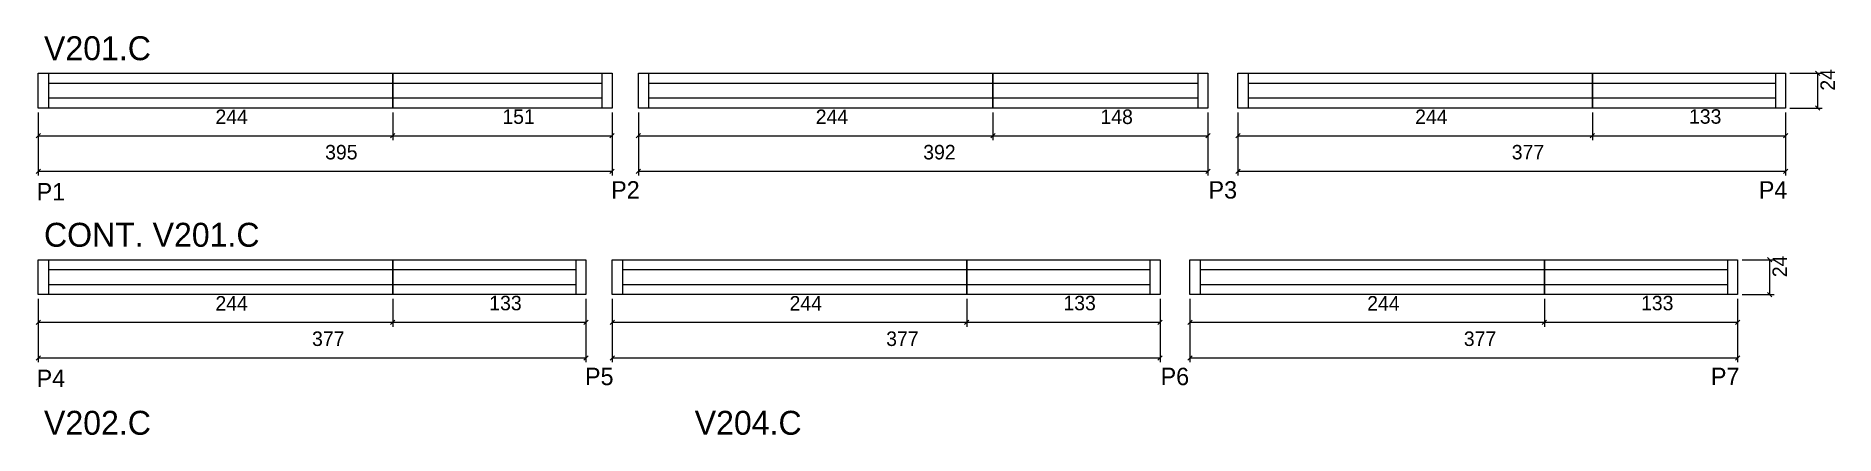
# Model space of a CAD drawing. Header units: metres. Extents: x 1673 to 2911, y 17477 to 17752.
import ezdxf

# ---------------------------------------------------------------- set-up
doc = ezdxf.new("R2010")
doc.units = ezdxf.units.M
for name, color, linetype in [('5', 7, 'Continuous'), ('COTA', 7, 'Continuous'), ('NOMENCLATURA', 7, 'Continuous'), ('Painéis', 7, 'Continuous'), ('SARR_2.2x7', 7, 'Continuous')]:
    doc.layers.add(name, color=color, linetype=linetype)

msp = doc.modelspace()

# ---------------------------------------------------------------- linework, layer by layer
at = {"layer": 'COTA', "color": 4, "lineweight": 25}
for p, q in [((2880, 17726.1), (2902.1, 17726.1)), ((2899.1, 17702.1), (2899.1, 17726.1)), ((1674.2, 17699.1), (1674.2, 17680)), ((1674.2, 17699.1), (1674.2, 17655.5)), ((1918.2, 17699.1), (1918.2, 17680)), ((1918.2, 17699.1), (1918.2, 17680)), ((2069.2, 17699.1), (2069.2, 17680)), ((2069.2, 17699.1), (2069.2, 17655.5)), ((2087.4, 17699.1), (2087.4, 17680)), ((2087.4, 17699.1), (2087.4, 17655.5)), ((2331.4, 17699.1), (2331.4, 17680)), ((2331.4, 17699.1), (2331.4, 17680)), ((2479.4, 17699.1), (2479.4, 17680)), ((2479.4, 17699.1), (2479.4, 17655.5)), ((2500, 17699.1), (2500, 17680)), ((2500, 17699.1), (2500, 17655.5)), ((2744, 17699.1), (2744, 17680)), ((2744, 17699.1), (2744, 17680)), ((2877, 17699.1), (2877, 17680)), ((2877, 17699.1), (2877, 17655.5)), ((2880, 17702.1), (2902.1, 17702.1)), ((1674.2, 17683), (1918.2, 17683)), ((1918.2, 17683), (2069.2, 17683)), ((2087.4, 17683), (2331.4, 17683)), ((2331.4, 17683), (2479.4, 17683)), ((2500, 17683), (2744, 17683)), ((2744, 17683), (2877, 17683)), ((1674.2, 17658.5), (2069.2, 17658.5)), ((2087.4, 17658.5), (2479.4, 17658.5)), ((2500, 17658.5), (2877, 17658.5)), ((2847, 17597.5), (2869.1, 17597.5)), ((2866.1, 17573.5), (2866.1, 17597.5)), ((2847, 17573.5), (2869.1, 17573.5)), ((1674.2, 17570.5), (1674.2, 17551.4)), ((1674.2, 17570.5), (1674.2, 17526.9)), ((1918.2, 17570.5), (1918.2, 17551.4)), ((1918.2, 17570.5), (1918.2, 17551.4)), ((2051.2, 17570.5), (2051.2, 17551.4)), ((2051.2, 17570.5), (2051.2, 17526.9)), ((2069.4, 17570.5), (2069.4, 17551.4)), ((2069.4, 17570.5), (2069.4, 17526.9)), ((2313.4, 17570.5), (2313.4, 17551.4)), ((2313.4, 17570.5), (2313.4, 17551.4)), ((2446.4, 17570.5), (2446.4, 17551.4)), ((2446.4, 17570.5), (2446.4, 17526.9)), ((2467, 17570.5), (2467, 17551.4)), ((2467, 17570.5), (2467, 17526.9)), ((2711, 17570.5), (2711, 17551.4)), ((2711, 17570.5), (2711, 17551.4)), ((2844, 17570.5), (2844, 17551.4)), ((2844, 17570.5), (2844, 17526.9)), ((1674.2, 17554.4), (1918.2, 17554.4)), ((1918.2, 17554.4), (2051.2, 17554.4)), ((2069.4, 17554.4), (2313.4, 17554.4)), ((2313.4, 17554.4), (2446.4, 17554.4)), ((2467, 17554.4), (2711, 17554.4)), ((2711, 17554.4), (2844, 17554.4)), ((1674.2, 17529.9), (2051.2, 17529.9)), ((2069.4, 17529.9), (2446.4, 17529.9)), ((2467, 17529.9), (2844, 17529.9))]:
    msp.add_line(p, q, dxfattribs=at)
at = {"layer": 'COTA', "color": 0, "lineweight": 25}
for p, q in [((2900.6, 17724.6), (2897.6, 17727.6)), ((2897.6, 17703.6), (2900.6, 17700.6)), ((1675.7, 17684.5), (1672.7, 17681.5)), ((1916.7, 17681.5), (1919.7, 17684.5)), ((1919.7, 17684.5), (1916.7, 17681.5)), ((2067.7, 17681.5), (2070.7, 17684.5)), ((2088.9, 17684.5), (2085.9, 17681.5)), ((2329.9, 17681.5), (2332.9, 17684.5)), ((2332.9, 17684.5), (2329.9, 17681.5)), ((2477.9, 17681.5), (2480.9, 17684.5)), ((2501.5, 17684.5), (2498.5, 17681.5)), ((2742.5, 17681.5), (2745.5, 17684.5)), ((2745.5, 17684.5), (2742.5, 17681.5)), ((2875.5, 17681.5), (2878.5, 17684.5)), ((1675.7, 17660), (1672.7, 17657)), ((2067.7, 17657), (2070.7, 17660)), ((2088.9, 17660), (2085.9, 17657)), ((2477.9, 17657), (2480.9, 17660)), ((2501.5, 17660), (2498.5, 17657)), ((2875.5, 17657), (2878.5, 17660)), ((2867.6, 17596), (2864.6, 17599)), ((2864.6, 17575), (2867.6, 17572)), ((1675.7, 17555.9), (1672.7, 17552.9)), ((1916.7, 17552.9), (1919.7, 17555.9)), ((1919.7, 17555.9), (1916.7, 17552.9)), ((2049.7, 17552.9), (2052.7, 17555.9)), ((2070.9, 17555.9), (2067.9, 17552.9)), ((2311.9, 17552.9), (2314.9, 17555.9)), ((2314.9, 17555.9), (2311.9, 17552.9)), ((2444.9, 17552.9), (2447.9, 17555.9)), ((2468.5, 17555.9), (2465.5, 17552.9)), ((2709.5, 17552.9), (2712.5, 17555.9)), ((2712.5, 17555.9), (2709.5, 17552.9)), ((2842.5, 17552.9), (2845.5, 17555.9)), ((1675.7, 17531.4), (1672.7, 17528.4)), ((2049.7, 17528.4), (2052.7, 17531.4)), ((2070.9, 17531.4), (2067.9, 17528.4)), ((2444.9, 17528.4), (2447.9, 17531.4)), ((2468.5, 17531.4), (2465.5, 17528.4)), ((2842.5, 17528.4), (2845.5, 17531.4))]:
    msp.add_line(p, q, dxfattribs=at)
at = {"layer": 'Painéis', "color": 200, "lineweight": 25}
for points in [[(1918.2, 17702.1), (1674.2, 17702.1), (1674.2, 17726.1), (1918.2, 17726.1)], [(1918.2, 17726.1), (2069.2, 17726.1), (2069.2, 17702.1), (1918.2, 17702.1)], [(2331.4, 17702.1), (2087.4, 17702.1), (2087.4, 17726.1), (2331.4, 17726.1)], [(2331.4, 17726.1), (2479.4, 17726.1), (2479.4, 17702.1), (2331.4, 17702.1)], [(2744, 17702.1), (2500, 17702.1), (2500, 17726.1), (2744, 17726.1)], [(2744, 17726.1), (2877, 17726.1), (2877, 17702.1), (2744, 17702.1)], [(1918.2, 17573.5), (1674.2, 17573.5), (1674.2, 17597.5), (1918.2, 17597.5)], [(1918.2, 17597.5), (2051.2, 17597.5), (2051.2, 17573.5), (1918.2, 17573.5)], [(2313.4, 17573.5), (2069.4, 17573.5), (2069.4, 17597.5), (2313.4, 17597.5)], [(2313.4, 17597.5), (2446.4, 17597.5), (2446.4, 17573.5), (2313.4, 17573.5)], [(2711, 17573.5), (2467, 17573.5), (2467, 17597.5), (2711, 17597.5)], [(2711, 17597.5), (2844, 17597.5), (2844, 17573.5), (2711, 17573.5)]]:
    msp.add_lwpolyline(points, close=True, dxfattribs=at)
at = {"layer": 'SARR_2.2x7', "color": 40, "lineweight": 25}
for p, q in [((1681.2, 17726.1), (1681.2, 17702.1)), ((2062.2, 17726.1), (2062.2, 17702.1)), ((2094.4, 17726.1), (2094.4, 17702.1)), ((2472.4, 17726.1), (2472.4, 17702.1)), ((2507, 17726.1), (2507, 17702.1)), ((2870, 17726.1), (2870, 17702.1)), ((1918.2, 17719.1), (1681.2, 17719.1)), ((1681.2, 17709.1), (1918.2, 17709.1)), ((2062.2, 17719.1), (1918.2, 17719.1)), ((1918.2, 17709.1), (2062.2, 17709.1)), ((2331.4, 17719.1), (2094.4, 17719.1)), ((2094.4, 17709.1), (2331.4, 17709.1)), ((2472.4, 17719.1), (2331.4, 17719.1)), ((2331.4, 17709.1), (2472.4, 17709.1)), ((2744, 17719.1), (2507, 17719.1)), ((2507, 17709.1), (2744, 17709.1)), ((2870, 17719.1), (2744, 17719.1)), ((2744, 17709.1), (2870, 17709.1)), ((1681.2, 17597.5), (1681.2, 17573.5)), ((2044.2, 17597.5), (2044.2, 17573.5)), ((2076.4, 17597.5), (2076.4, 17573.5)), ((2439.4, 17597.5), (2439.4, 17573.5)), ((2474, 17597.5), (2474, 17573.5)), ((2837, 17597.5), (2837, 17573.5)), ((1918.2, 17590.5), (1681.2, 17590.5)), ((2044.2, 17590.5), (1918.2, 17590.5)), ((2313.4, 17590.5), (2076.4, 17590.5)), ((2439.4, 17590.5), (2313.4, 17590.5)), ((2711, 17590.5), (2474, 17590.5)), ((2837, 17590.5), (2711, 17590.5)), ((1681.2, 17580.5), (1918.2, 17580.5)), ((1918.2, 17580.5), (2044.2, 17580.5)), ((2076.4, 17580.5), (2313.4, 17580.5)), ((2313.4, 17580.5), (2439.4, 17580.5)), ((2474, 17580.5), (2711, 17580.5)), ((2711, 17580.5), (2837, 17580.5))]:
    msp.add_line(p, q, dxfattribs=at)

# ---------------------------------------------------------------- texts
at = {"layer": '5', "color": 5, "lineweight": 25}
for s, p in [('P1', (1673.1, 17638.4)), ('P2', (2068.6, 17639.7)), ('P3', (2479.8, 17639.7)), ('P4', (2858.6, 17639.7)), ('P5', (2050.6, 17511.1)), ('P6', (2446.8, 17511.1)), ('P7', (2825.6, 17511.1)), ('P4', (1673.1, 17509.8))]:
    msp.add_text(s, height=12, rotation=360, dxfattribs=at).set_placement(p)
at = {"layer": 'COTA', "color": 240, "lineweight": 25}
for p in [(2911, 17714.1), (2878, 17585.5)]:
    msp.add_text('24', height=10, rotation=90, dxfattribs=at).set_placement(p)
for s, p in [('244', (1796.2, 17691.1)), ('151', (1993.7, 17691.2)), ('244', (2209.4, 17691.1)), ('148', (2405.4, 17691.1)), ('244', (2622, 17691.1)), ('133', (2810.5, 17691.3)), ('395', (1871.7, 17666.7)), ('392', (2283.4, 17666.7)), ('377', (2688.5, 17666.7)), ('244', (1796.2, 17562.5)), ('133', (1984.7, 17562.7)), ('244', (2191.4, 17562.5)), ('133', (2379.9, 17562.7)), ('244', (2589, 17562.5)), ('133', (2777.5, 17562.7)), ('377', (1862.7, 17538.1)), ('377', (2257.9, 17538.1)), ('377', (2655.5, 17538.1))]:
    msp.add_text(s, height=10, dxfattribs=at).set_placement(p)
at = {"layer": 'NOMENCLATURA', "color": 7, "lineweight": 25}
for s, p in [('V201.C', (1678.2, 17735.1)), ('CONT. V201.C', (1678.2, 17606.5)), ('V202.C', (1678.2, 17476.9)), ('V204.C', (2126.1, 17476.9))]:
    msp.add_text(s, height=16.5, dxfattribs=at).set_placement(p)

doc.saveas('drawing.dxf')
